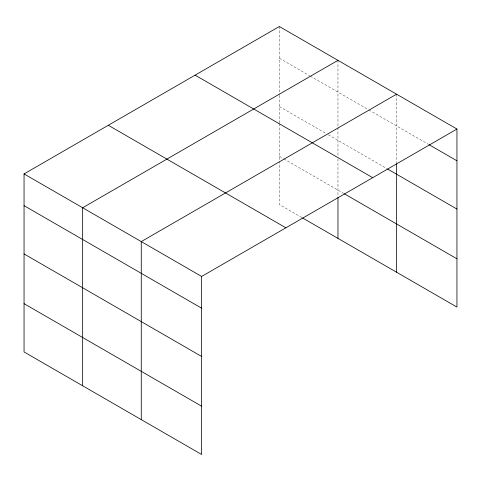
<?xml version="1.0" encoding="UTF-8"?>
<svg xmlns="http://www.w3.org/2000/svg" width="481" height="481" viewBox="0 0 481 481"><rect width="100%" height="100%" fill="white"/><g stroke="black" fill="none" stroke-linecap="round" stroke-linejoin="round"><path stroke-width="0.36" stroke-dasharray="2.4 1.8" d="M279.359 58.261L309.626 75.733M310.269 76.106L368.23 109.572M368.873 109.945L428.385 144.3M279.359 106.535L325.727 133.309M328.301 134.794L386.91 168.633M279.359 156.277L283.219 158.508M283.862 158.88L343.759 193.458M301.9 217.562L279.359 204.551L279.359 161.472M396.566 94.186L396.566 163.065M337.963 60.353L337.963 155.964M337.963 158.928L337.963 196.795M279.359 26.515L279.359 94.655M279.359 95.394L279.359 122.865M279.359 123.611L279.359 160.732"/><path stroke-width="0.72" d="M456.95 129.052L279.359 26.515L24.05 173.918L24.05 351.948L201.641 454.485L201.641 276.449L456.95 129.052L456.95 307.082L302.543 217.935M337.963 60.353L82.654 207.75L82.654 385.786M396.566 94.186L141.264 241.588L141.264 419.624M429.034 144.673L456.95 160.792M387.554 169.005L456.95 209.067M195.106 75.156L372.697 177.693M344.402 193.831L456.95 258.808M108.303 125.276L285.894 227.808M24.05 173.918L201.641 276.449M24.05 205.658L201.641 308.195M24.05 253.938L201.641 356.469M24.05 303.673L201.641 406.204M396.566 163.811L396.566 272.222M337.963 197.541L337.963 238.39"/></g></svg>
